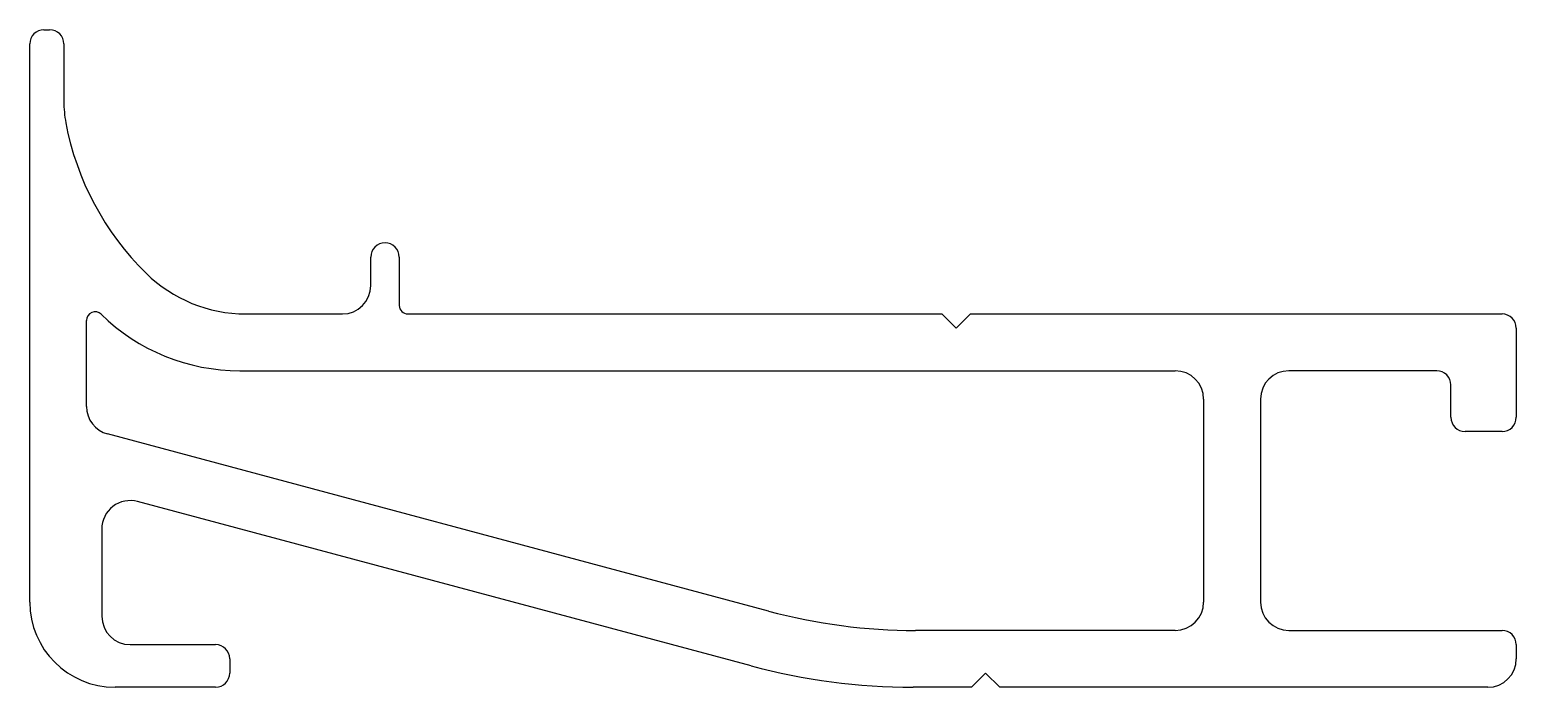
# Model space of a CAD drawing. Extents: x 535.5 to 587.8, y 736.5 to 759.7.
import ezdxf

# ---------------------------------------------------------------- set-up
doc = ezdxf.new("R2010")
doc.units = 0
doc.layers.get('0').update_dxf_attribs({"linetype": 'CONTINUOUS'})

msp = doc.modelspace()

# ---------------------------------------------------------------- linework, layer by layer
for p, q in [((536.028, 759.669), (536.228, 759.669)), ((535.528, 739.532), (535.528, 759.169)), ((536.728, 759.169), (536.728, 757.135)), ((547.528, 750.669), (547.528, 751.669)), ((548.528, 751.669), (548.528, 749.969)), ((543.125, 749.669), (546.528, 749.669)), ((548.828, 749.669), (567.623, 749.669)), ((567.623, 749.669), (568.124, 749.168)), ((568.124, 749.168), (568.625, 749.669)), ((568.625, 749.669), (587.328, 749.669)), ((537.528, 746.41), (537.528, 749.443)), ((587.828, 749.169), (587.828, 746.032)), ((542.925, 747.669), (575.828, 747.669)), ((585.028, 747.669), (579.828, 747.669)), ((585.528, 746.032), (585.528, 747.169)), ((576.828, 746.669), (576.828, 739.532)), ((578.828, 746.669), (578.828, 739.532)), ((561.52, 739.214), (538.269, 745.444)), ((587.328, 745.532), (586.028, 745.532)), ((560.913, 737.282), (539.322, 743.067)), ((538.063, 742.101), (538.063, 739.032)), ((575.828, 738.532), (566.696, 738.532)), ((579.828, 738.532), (587.328, 738.532)), ((539.063, 738.032), (542.063, 738.032)), ((587.828, 738.032), (587.828, 737.532)), ((542.563, 737.532), (542.563, 737.032)), ((569.159, 737.033), (568.658, 736.532)), ((569.66, 736.532), (569.159, 737.033)), ((542.063, 736.532), (538.528, 736.532)), ((568.658, 736.532), (566.607, 736.532)), ((586.828, 736.532), (569.66, 736.532))]:
    msp.add_line(p, q)
for centre, radius, start, end in [((536.028, 759.169), 0.5, 90, 180), ((536.228, 759.169), 0.5, 0, 90), ((540.728, 757.135), 4, 180, 190.6118), ((546.625, 758.24), 10, 190.6118, 225.5787), ((548.028, 751.669), 0.5, 0, 180), ((543.125, 754.669), 5, 225.5784, 269.9998), ((546.528, 750.669), 1, 270, 0), ((537.828, 749.443), 0.3, 45.7076, 180), ((542.925, 754.669), 7, 225.7078, 270.0001), ((548.828, 749.969), 0.3, 180, 270), ((587.328, 749.169), 0.5, 0, 90), ((575.828, 746.669), 1, 0, 90), ((579.828, 746.669), 1, 90, 180), ((585.028, 747.169), 0.5, 0, 90), ((538.528, 746.41), 1, 180, 255), ((586.028, 746.032), 0.5, 180, 270), ((587.328, 746.032), 0.5, 270, 360), ((539.063, 742.101), 1, 75, 180), ((538.528, 739.532), 3, 180, 270), ((575.828, 739.532), 1, 270, 0), ((579.828, 739.532), 1, 180, 270), ((539.063, 739.032), 1, 180, 270), ((566.696, 758.532), 20, 255.0002, 270.0002), ((587.328, 738.032), 0.5, 0, 90), ((542.063, 737.532), 0.5, 360, 90), ((586.828, 737.532), 1, 270, 0), ((542.063, 737.032), 0.5, 270, 0), ((566.607, 758.532), 22, 255.0002, 270.0001)]:
    msp.add_arc(centre, radius, start, end)

doc.saveas('drawing.dxf')
